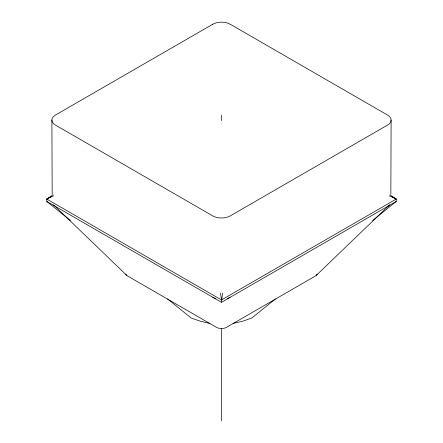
<?xml version="1.0" encoding="UTF-8"?>
<svg xmlns="http://www.w3.org/2000/svg" width="443" height="443" viewBox="0 0 443 443"><rect width="100%" height="100%" fill="white"/><g stroke="black" fill="none" stroke-linecap="round" stroke-linejoin="round"><path stroke-width="0.66" d="M390.848 194.261L391.108 120.075M389.923 194.848L396.225 199.062L396.225 201.432L221.5 302.309L222.519 293.111M316.13 275.502L389.558 204.893A12.354 7.132 0 0 1 387.492 206.477M275.424 298.964L251.801 318.035L242.576 321.236L233.062 323.44M372.602 220.509L396.225 201.432M70.398 220.509L46.775 201.432L46.775 199.062L53.077 194.848M392.038 196.648L396.225 199.062L221.5 299.944L46.775 199.062L50.962 196.648M46.775 199.062L53.575 195.856M209.938 323.44L200.424 321.236L191.199 318.035L167.576 298.964M389.425 195.856L396.225 199.062M46.775 201.432L221.5 302.309M126.809 275.446L55.386 206.621M220.481 293.111L221.5 299.944M51.892 120.009L52.169 194.278M221.5 115.158L221.5 120.69M221.5 328.174L221.5 420.85M125.773 273.995A6.983 4.031 0 0 0 127.601 276.017L216.561 327.377A6.983 4.031 0 0 0 226.356 327.421L315.311 276.067A6.983 4.031 0 0 0 317.21 274.04M55.353 206.383A12.354 7.132 0 0 1 53.354 204.799M230.094 297.347A12.354 7.132 0 0 1 227.348 298.504M215.475 298.455A12.354 7.132 0 0 1 212.762 297.27M212.762 24.238L55.508 115.03A12.354 7.132 0 0 0 55.353 125.026L212.762 215.907A12.354 7.132 0 0 0 230.094 215.985L387.492 125.114A12.354 7.132 0 0 0 387.492 115.03L230.238 24.238A12.354 7.132 0 0 0 212.762 24.238"/></g></svg>
